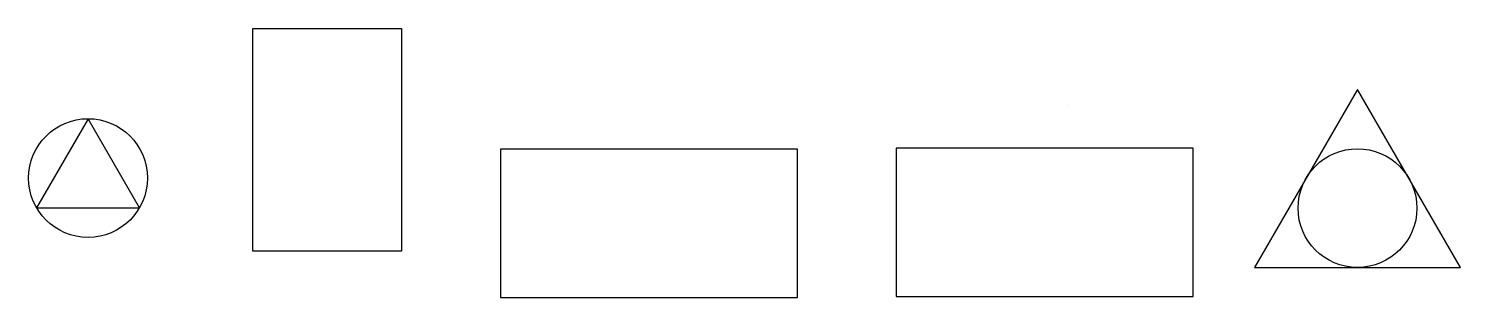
# Model space of a CAD drawing. Header units: millimetres. Extents: x 141 to 623, y 323 to 414.
import ezdxf

# ---------------------------------------------------------------- set-up
doc = ezdxf.new("R2010")
doc.units = ezdxf.units.MM

msp = doc.modelspace()

# ---------------------------------------------------------------- linework, layer by layer
for p, q in [((490.37, 387.73), (490.37, 387.73)), ((399.67, 373.04), (299.67, 373.04)), ((299.67, 373.04), (299.67, 323.04)), ((399.67, 323.04), (399.67, 373.04)), ((532.8, 373.36), (432.8, 373.36)), ((432.8, 373.36), (432.8, 323.36)), ((532.8, 323.36), (532.8, 373.36)), ((299.67, 323.04), (399.67, 323.04)), ((432.8, 323.36), (532.8, 323.36))]:
    msp.add_line(p, q)
for points in [[(216.31, 413.61), (266.31, 413.61), (266.31, 338.61), (216.31, 338.61)], [(588.12, 393.13), (553.48, 333.13), (622.76, 333.13)], [(160.84, 383.26), (143.52, 353.26), (178.16, 353.26)]]:
    msp.add_lwpolyline(points, close=True)
for centre in [(160.84, 363.26), (588.12, 353.13)]:
    msp.add_circle(centre, 20)

doc.saveas('drawing.dxf')
